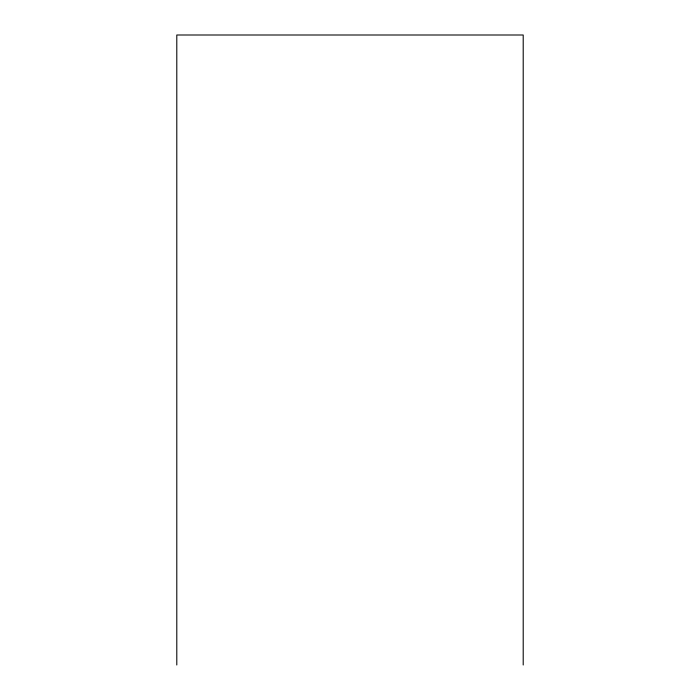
<?xml version="1.0" encoding="UTF-8"?>
<svg xmlns="http://www.w3.org/2000/svg" width="700" height="700" viewBox="0 0 700 700"><rect width="100%" height="100%" fill="white"/><g stroke="black" fill="none" stroke-linecap="round" stroke-linejoin="round"><path stroke-width="1.05" d="M523.206 665L523.206 35L176.794 35L176.794 665"/></g></svg>
